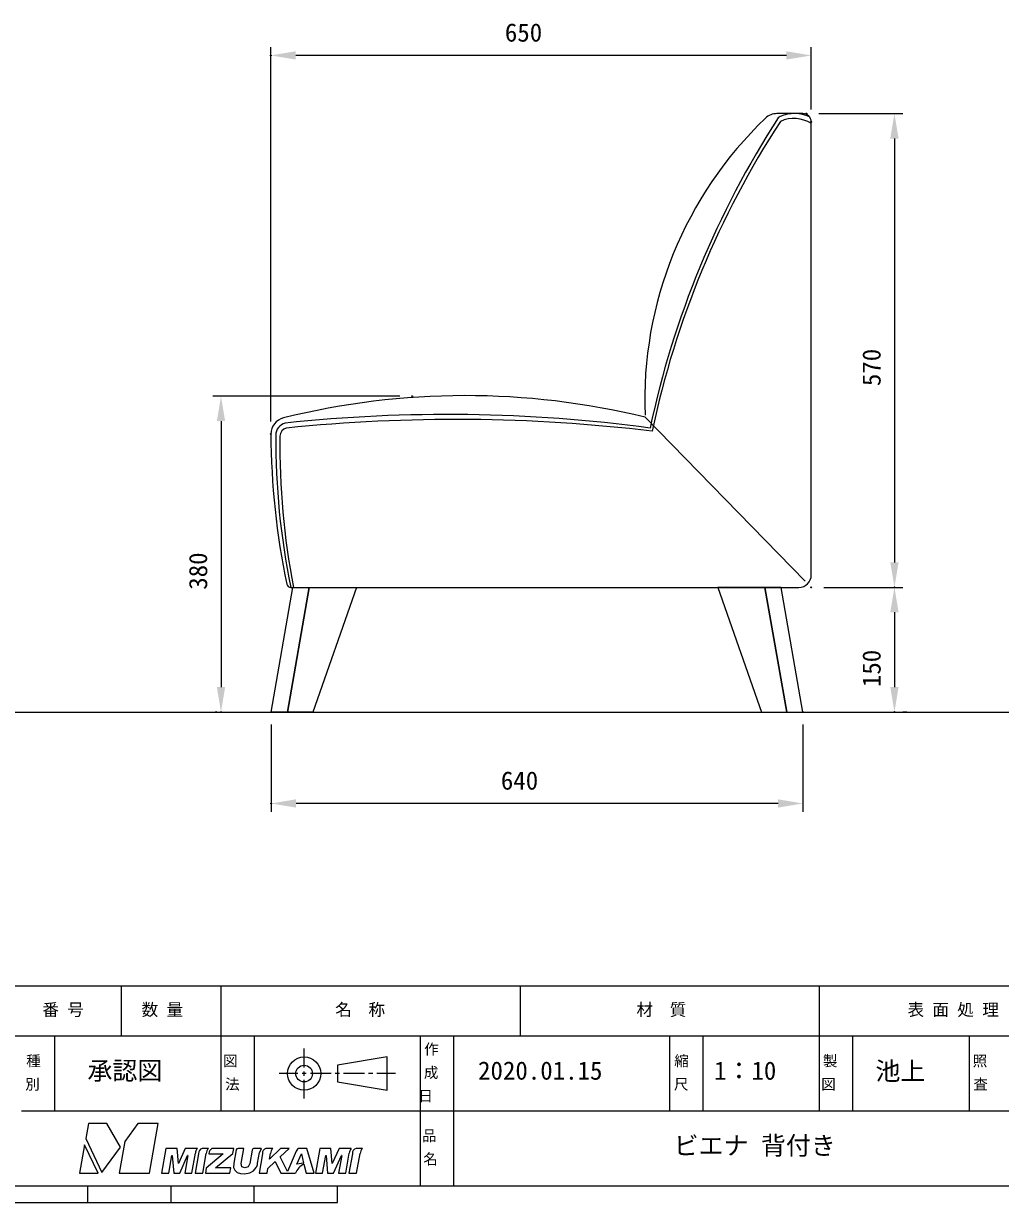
# Model space of a CAD drawing. Units: millimetres, scale not verified. Extents: x -203 to 203, y -143 to 143.
# Drawn here: x 12.3 to 129.7, y -140 to 1.8 of the extents above; entities that cross this region are included whole.
import ezdxf
from ezdxf.enums import TextEntityAlignment as Align

# ---------------------------------------------------------------- set-up
doc = ezdxf.new("R2010")
doc.units = ezdxf.units.MM
doc.header["$LTSCALE"] = 0.5
doc.header["$PDMODE"] = 32
doc.header["$PDSIZE"] = 0.1
for name, color, linetype, lineweight in [('0-1_DIMENSION_LINES$02_DIMENSI', 7, 'Continuous', 25), ('0-3_DIMENSION_LINES$03_LINES', 7, 'Continuous', 18), ('0-5_図面_FORMAT$03_TEXT', 7, 'Continuous', 18), ('0-6_図面_FORMAT$02_LOGO$01_MZ_LO', 7, 'Continuous', 18), ('0-8_図面_FORMAT$01_WAKU$OUT_LINE', 6, 'Continuous', 18), ('0-9_図面_FORMAT$01_WAKU$SUB_LINE', 7, 'Continuous', 18)]:
    doc.layers.add(name, color=color, linetype=linetype, lineweight=lineweight)
doc.layers.add('0-2_DEFPOINTS', color=7, linetype='Continuous')
doc.styles.add('ＭＳ ゴシック', font='')
doc.styles.get('ＭＳ ゴシック').set_extended_font_data('MS Gothic')

# ---------------------------------------------------------------- blocks, each defined once
blk = doc.blocks.new('D1')
at = {"layer": '0-1_DIMENSION_LINES$02_DIMENSI'}
for p, q in [((504.074, 132), (504.074, 111)), ((632, 132), (632, 111)), ((626, 113), (510.073, 113))]:
    blk.add_line(p, q, dxfattribs=at)
for points in [[(510.073, 114), (510.073, 112), (504.074, 113)], [(626, 112), (626, 114), (632, 113)]]:
    blk.add_solid(points, dxfattribs=at)
at = {"layer": '0-2_DEFPOINTS'}
for p in [(504.074, 135), (632, 135), (504.074, 113)]:
    blk.add_point(p, dxfattribs=at)
at = {"layer": '0-1_DIMENSION_LINES$02_DIMENSI', "style": 'ＭＳ ゴシック'}
blk.add_text('640', height=4.399, dxfattribs=at).set_placement((559.323, 115), align=Align.BOTTOM_LEFT)
blk = doc.blocks.new('D3')
at = {"layer": '0-1_DIMENSION_LINES$02_DIMENSI'}
for p, q in [((635.818, 279), (656, 279)), ((654, 273), (654, 171)), ((637, 165), (656, 165))]:
    blk.add_line(p, q, dxfattribs=at)
for points in [[(655, 273), (653, 273), (654, 279)], [(653, 171), (655, 171), (654, 165)]]:
    blk.add_solid(points, dxfattribs=at)
at = {"layer": '0-2_DEFPOINTS'}
for p in [(632.818, 279), (634, 165), (654, 165)]:
    blk.add_point(p, dxfattribs=at)
at = {"layer": '0-1_DIMENSION_LINES$02_DIMENSI', "style": 'ＭＳ ゴシック'}
blk.add_text('570', height=4.399, rotation=90, dxfattribs=at).set_placement((652, 213.429), align=Align.BOTTOM_LEFT)
blk = doc.blocks.new('D4')
at = {"layer": '0-1_DIMENSION_LINES$02_DIMENSI'}
for p, q in [((637, 165), (656, 165)), ((654, 159), (654, 141)), ((657, 135), (656, 135))]:
    blk.add_line(p, q, dxfattribs=at)
for points in [[(655, 159), (653, 159), (654, 165)], [(653, 141), (655, 141), (654, 135)]]:
    blk.add_solid(points, dxfattribs=at)
at = {"layer": '0-2_DEFPOINTS'}
for p in [(634, 165), (654, 135)]:
    blk.add_point(p, dxfattribs=at)
at = {"layer": '0-1_DIMENSION_LINES$02_DIMENSI', "style": 'ＭＳ ゴシック'}
blk.add_text('150', height=4.399, rotation=90, dxfattribs=at).set_placement((652, 141), align=Align.BOTTOM_LEFT)
blk = doc.blocks.new('D7')
at = {"layer": '0-1_DIMENSION_LINES$02_DIMENSI'}
for p, q in [((535, 211), (490, 211)), ((492, 205), (492, 141)), ((493.818, 135), (494, 135))]:
    blk.add_line(p, q, dxfattribs=at)
for points in [[(493, 205), (491, 205), (492, 211)], [(491, 141), (493, 141), (492, 135)]]:
    blk.add_solid(points, dxfattribs=at)
at = {"layer": '0-2_DEFPOINTS'}
for p in [(538, 211), (490.818, 135), (492, 135)]:
    blk.add_point(p, dxfattribs=at)
at = {"layer": '0-1_DIMENSION_LINES$02_DIMENSI', "style": 'ＭＳ ゴシック'}
blk.add_text('380', height=4.399, rotation=90, dxfattribs=at).set_placement((490, 164.429), align=Align.BOTTOM_LEFT)
blk = doc.blocks.new('D8')
at = {"layer": '0-1_DIMENSION_LINES$02_DIMENSI'}
for p, q in [((504, 204.9), (504, 295)), ((628, 293), (510, 293)), ((634, 280), (634, 295))]:
    blk.add_line(p, q, dxfattribs=at)
for points in [[(510, 294), (510, 292), (504, 293)], [(628, 292), (628, 294), (634, 293)]]:
    blk.add_solid(points, dxfattribs=at)
at = {"layer": '0-2_DEFPOINTS'}
for p in [(504, 293), (634, 277), (504, 201.9)]:
    blk.add_point(p, dxfattribs=at)
at = {"layer": '0-1_DIMENSION_LINES$02_DIMENSI', "style": 'ＭＳ ゴシック'}
blk.add_text('650', height=4.399, dxfattribs=at).set_placement((560.286, 295), align=Align.BOTTOM_LEFT)
blk = doc.blocks.new('_X24')
at = {"layer": '0-5_図面_FORMAT$03_TEXT', "style": 'ＭＳ ゴシック'}
for s, p in [('照', (672.836, 49.002)), ('査', (672.987, 43.38))]:
    blk.add_text(s, height=2.566, dxfattribs=at).set_placement(p, align=Align.BOTTOM_LEFT)
blk = doc.blocks.new('_X23')
at = {"layer": '0-5_図面_FORMAT$03_TEXT', "style": 'ＭＳ ゴシック'}
for s, p in [('製', (636.801, 49.002)), ('図', (636.385, 43.38))]:
    blk.add_text(s, height=2.566, dxfattribs=at).set_placement(p, align=Align.BOTTOM_LEFT)
blk = doc.blocks.new('_X22')
at = {"layer": '0-5_図面_FORMAT$03_TEXT', "style": 'ＭＳ ゴシック'}
for s, p in [('縮', (601.025, 49.002)), ('尺', (600.952, 43.38))]:
    blk.add_text(s, height=2.566, dxfattribs=at).set_placement(p, align=Align.BOTTOM_LEFT)
blk = doc.blocks.new('_X21')
at = {"layer": '0-5_図面_FORMAT$03_TEXT', "style": 'ＭＳ ゴシック'}
for s, p in [('品', (540.35, 31.002)), ('名', (540.651, 25.38))]:
    blk.add_text(s, height=2.566, dxfattribs=at).set_placement(p, align=Align.BOTTOM_LEFT)
blk = doc.blocks.new('_X20')
at = {"layer": '0-5_図面_FORMAT$03_TEXT', "style": 'ＭＳ ゴシック'}
for s, p in [('種', (445.127, 49.002)), ('別', (444.903, 43.38))]:
    blk.add_text(s, height=2.566, dxfattribs=at).set_placement(p, align=Align.BOTTOM_LEFT)
blk = doc.blocks.new('_X19')
at = {"layer": '0-5_図面_FORMAT$03_TEXT', "style": 'ＭＳ ゴシック'}
for s, p in [('図', (492.487, 49.002)), ('法', (492.977, 43.38))]:
    blk.add_text(s, height=2.566, dxfattribs=at).set_placement(p, align=Align.BOTTOM_LEFT)
blk = doc.blocks.new('_X18')
at = {"layer": '0-5_図面_FORMAT$03_TEXT', "style": 'ＭＳ ゴシック'}
for s, p in [('作', (540.875, 51.813)), ('成', (540.801, 46.191)), ('日', (539.482, 40.568))]:
    blk.add_text(s, height=2.566, dxfattribs=at).set_placement(p, align=Align.BOTTOM_LEFT)

msp = doc.modelspace()

# ---------------------------------------------------------------- linework, layer by layer
at = {"layer": '0-3_DIMENSION_LINES$03_LINES'}
for p, q in [((106, -9), (102.8677, -9)), ((107, -64.5), (107, -10)), ((87.0097, -45.5387), (106.2498, -65.2689)), ((44.405, -66), (105.5, -66)), ((-148.5, -81), (152, -81))]:
    msp.add_line(p, q, dxfattribs=at)
for points in [[(42.0369, -81), (44.6573, -66), (46.6048, -66), (43.9845, -81)], [(43.9845, -81), (46.6048, -66), (52.2823, -66), (47.0416, -81)], [(104.0524, -81), (101.432, -66), (95.7545, -66), (100.9953, -81)], [(106, -81), (103.3796, -66), (101.432, -66), (104.0524, -81)]]:
    msp.add_lwpolyline(points, close=True, dxfattribs=at)
for centre, radius, start, end in [((133.932, -43.5109), 46.9661, 133.6965, 182.18309), ((195.6004, -69.6258), 110.371, 147.00744, 168.08021), ((102.8677, -11), 2, 90, 133.6965), ((103.447, -9.7977), 0.5, 112.6582, 147.00744), ((104.9546, -13.4091), 4.4134, 65.28342, 112.6582), ((104.9251, -13.4946), 3.913, 57.85012, 114.71658), ((106, -10), 1, 0, 90), ((195.3611, -69.893), 109.871, 146.92976, 168.08021), ((65.4069, -133.7746), 90.842, 76.24287, 103.94287), ((63.2436, -228.1388), 182.9392, 82.34604, 96.12544), ((44, -47.5502), 2, 103.94287, 180), ((44.0844, -47.6999), 1.5, 103.94287, 180), ((64.1739, -246.7786), 200.9791, 83.23197, 95.80335), ((131.8483, -47.1437), 89.8492, 180.25922, 191.85549), ((129.5308, -48.3459), 86.9371, 179.57427, 191.71641), ((135.1092, -48.8), 92.0217, 179.37739, 190.77265), ((44.0929, -47.8001), 1, 103.94287, 180), ((105.5, -64.5), 1.5, 270, 0), ((44.405, -65.5), 0.5, 191.85549, 270)]:
    msp.add_arc(centre, radius, start, end, dxfattribs=at)
at = {"layer": '0-5_図面_FORMAT$03_TEXT'}
for p, q in [((46, -123.75), (46, -121.5)), ((56, -122.5), (50, -123.5)), ((56, -126.5), (56, -122.5)), ((45.25, -124.5), (43, -124.5)), ((46.25, -124.5), (45.75, -124.5)), ((46, -124.75), (46, -124.25)), ((49.25, -124.5), (46.75, -124.5)), ((50.25, -124.5), (49.75, -124.5)), ((50, -123.5), (50, -125.5)), ((53.25, -124.5), (50.75, -124.5)), ((54.25, -124.5), (53.75, -124.5)), ((57, -124.5), (54.75, -124.5)), ((46, -127.5), (46, -125.25)), ((50, -125.5), (56, -126.5))]:
    msp.add_line(p, q, dxfattribs=at)
for radius in [2, 1]:
    msp.add_circle((46, -124.5), radius, dxfattribs=at)
at = {"layer": '0-6_図面_FORMAT$02_LOGO$01_MZ_LO'}
for p, q in [((37.5368, -133.5001), (35.0653, -133.5001)), ((46.3372, -133.5001), (45.4679, -133.5001)), ((40.2333, -135.7779), (40.2903, -135.6677)), ((40.3739, -135.4237), (40.3965, -135.3012)), ((40.3965, -135.3012), (40.3965, -135.3012))]:
    msp.add_line(p, q, dxfattribs=at)
for points in [[(23.9185, -133.3532), (22.2811, -130.5), (20.052, -130.5), (19.7334, -132.3069), (21.6797, -136.412)], [(28.4519, -130.5), (26.0068, -130.5), (24.423, -132.6639), (23.7466, -136.5), (27.394, -136.5)], [(18.994, -136.5), (21.2213, -136.5), (19.5978, -133.0758)], [(45.1097, -135.4167), (45.6797, -134.1656), (45.9339, -135.2805)]]:
    msp.add_lwpolyline(points, close=True, dxfattribs=at)
for points in [[(33.1643, -133.5221), (33.1564, -133.5001), (31.6973, -133.5001), (30.8813, -135.3254), (30.7128, -133.5001), (29.3797, -133.5001), (28.8508, -136.5), (29.7077, -136.5), (30.085, -134.3718), (30.1212, -134.3718), (30.3134, -136.5), (31.0307, -136.5), (31.9772, -134.3718)], [(32.0194, -134.3718), (31.6421, -136.5), (32.493, -136.5), (32.9191, -134.0808)], [(33.2994, -134.1367), (32.8831, -136.5), (33.7988, -136.5), (34.2223, -134.0946)], [(34.4907, -133.528), (34.4785, -133.5001), (33.7311, -133.5001)], [(34.5924, -133.8998), (34.52, -134.1359), (36.248, -134.138), (34.2351, -135.8723), (34.125, -136.5), (37.0697, -136.5), (37.1838, -135.8537), (35.3578, -135.8512), (37.4305, -134.0987), (37.5368, -133.5001)], [(37.8062, -133.6918), (37.5241, -135.2886), (37.5207, -135.7942), (37.6572, -136.1388), (37.9298, -136.3967), (38.3411, -136.5181), (38.8134, -136.5486), (39.4797, -136.4487), (39.8948, -136.201), (40.2275, -135.7892)], [(39.7553, -133.6956), (39.4664, -135.331), (39.2624, -135.7153), (38.8631, -135.8509), (38.5099, -135.7132), (38.4414, -135.331), (38.7636, -133.5001), (38.0482, -133.5001)], [(40.8635, -133.5423), (40.8489, -133.5001), (40.7137, -133.5065), (40.0021, -133.5001)], [(40.3988, -135.2886), (40.6262, -134.0012), (40.8635, -133.5423)], [(40.9871, -134.1367), (40.5715, -136.5), (41.5368, -136.5), (41.5384, -136.5), (41.5439, -136.5), (41.6443, -135.9188), (42.5284, -135.0795), (43.1843, -136.5), (44.9459, -136.5)], [(42.2217, -133.528), (42.2092, -133.5001), (41.4125, -133.5001)], [(45.0487, -133.8322), (43.9945, -136.289), (43.107, -134.5303), (44.1923, -133.5001), (43.1434, -133.5001), (41.8365, -134.8052), (41.959, -134.0946)], [(45.9654, -135.4039), (46.2447, -136.5), (47.188, -136.5), (46.3372, -133.5001)], [(51.6741, -133.5221), (51.6663, -133.5001), (50.2071, -133.5001), (49.3912, -135.3254), (49.2227, -133.5001), (47.8896, -133.5001), (47.3606, -136.5), (48.2176, -136.5), (48.5948, -134.3718), (48.631, -134.3718), (48.8233, -136.5), (49.5406, -136.5), (50.4871, -134.3718)], [(50.5292, -134.3718), (50.152, -136.5), (51.0029, -136.5), (51.429, -134.0808)], [(51.8093, -134.1367), (51.3929, -136.5), (52.3087, -136.5), (52.7322, -134.0946)], [(53.0005, -133.528), (52.9883, -133.5001), (52.241, -133.5001)]]:
    msp.add_lwpolyline(points, dxfattribs=at)
for centre, radius, start, end in [((31.9983, -134.363), 0.0228, 337.38667, 202.61333), ((33.7742, -134.1229), 0.8561, 135.436, 177.18162), ((33.898, -134.0779), 0.6015, 106.10853, 185.61083), ((35.2047, -134.2131), 0.9895, 136.18472, 173.12017), ((35.0741, -133.9901), 0.4901, 91.03463, 169.38909), ((38.0431, -133.7422), 0.2422, 88.80192, 167.99496), ((39.9968, -133.7469), 0.2469, 88.77298, 167.99431), ((41.5809, -134.073), 0.5972, 106.38228, 186.12371), ((42.933, -134.202), 0.9799, 136.54508, 173.70767), ((45.4594, -133.9198), 0.4199, 88.83548, 167.9571), ((50.5082, -134.363), 0.0228, 337.38667, 202.61333), ((52.2841, -134.1229), 0.8561, 135.436, 177.18162), ((52.4079, -134.0779), 0.6015, 106.10853, 185.61083), ((53.7145, -134.2131), 0.9895, 136.18472, 173.12017), ((38.9196, -135.0984), 1.4791, 332.15939, 332.65034), ((39.5102, -135.2642), 0.8783, 332.65034, 349.54143), ((38.5515, -134.9606), 1.8762, 349.54143, 349.93236), ((46.8386, -137.2383), 2.0316, 115.4544, 158.69079)]:
    msp.add_arc(centre, radius, start, end, dxfattribs=at)
at = {"layer": '0-8_図面_FORMAT$01_WAKU$OUT_LINE'}
for p, q in [((198, -114), (-198, -114)), ((198, -120), (-78, -120)), ((-198, -138), (198, -138)), ((20, -140), (20, -138)), ((30, -140), (30, -138)), ((40, -140), (40, -138)), ((50, -140), (50, -138)), ((-50, -140), (50, -140))]:
    msp.add_line(p, q, dxfattribs=at)
at = {"layer": '0-9_図面_FORMAT$01_WAKU$SUB_LINE'}
for p, q in [((24, -114), (24, -120)), ((36, -129), (36, -114)), ((72, -114), (72, -120)), ((108, -129), (108, -114)), ((16, -129), (16, -120)), ((40, -120), (40, -129)), ((60, -138), (60, -120)), ((64, -138), (64, -120)), ((90, -129), (90, -120)), ((94, -129), (94, -120)), ((112, -129), (112, -120)), ((126, -120), (126, -129)), ((12, -129), (144, -129))]:
    msp.add_line(p, q, dxfattribs=at)

# ---------------------------------------------------------------- block references
at = {"layer": '0-1_DIMENSION_LINES$02_DIMENSI', "xscale": 0.5, "yscale": 0.5}
for name in ['D8', 'D3', 'D7', 'D4', 'D1']:
    msp.add_blockref(name, (-210, -148.5), dxfattribs=at)
at = {"layer": '0-5_図面_FORMAT$03_TEXT', "xscale": 0.5, "yscale": 0.5}
for name in ['_X18', '_X20', '_X19', '_X22', '_X23', '_X24', '_X21']:
    msp.add_blockref(name, (-210, -148.5), dxfattribs=at)

# ---------------------------------------------------------------- texts
at = {"layer": '0-5_図面_FORMAT$03_TEXT', "style": 'ＭＳ ゴシック'}
for s, height, p in [('番 号', 1.466, (14.5112, -117.9799)), ('数 量', 1.466, (26.4452, -117.9799)), ('名\u3000称', 1.466, (49.7337, -117.9799)), ('材\u3000質', 1.466, (85.975, -117.9799)), ('表 面 処 理', 1.466, (118.573, -117.9799)), ('承認図', 2.199, (19.9406, -125.9023)), ('2020.01.15', 2.199, (66.9212, -125.8936)), ('1：10', 2.199, (95.3078, -125.9023)), ('池上', 2.199, (114.7187, -125.9459)), ('ビエナ 背付き', 2.199, (90.4526, -134.9198))]:
    msp.add_text(s, height=height, dxfattribs=at).set_placement(p, align=Align.BOTTOM_LEFT)

doc.saveas('drawing.dxf')
